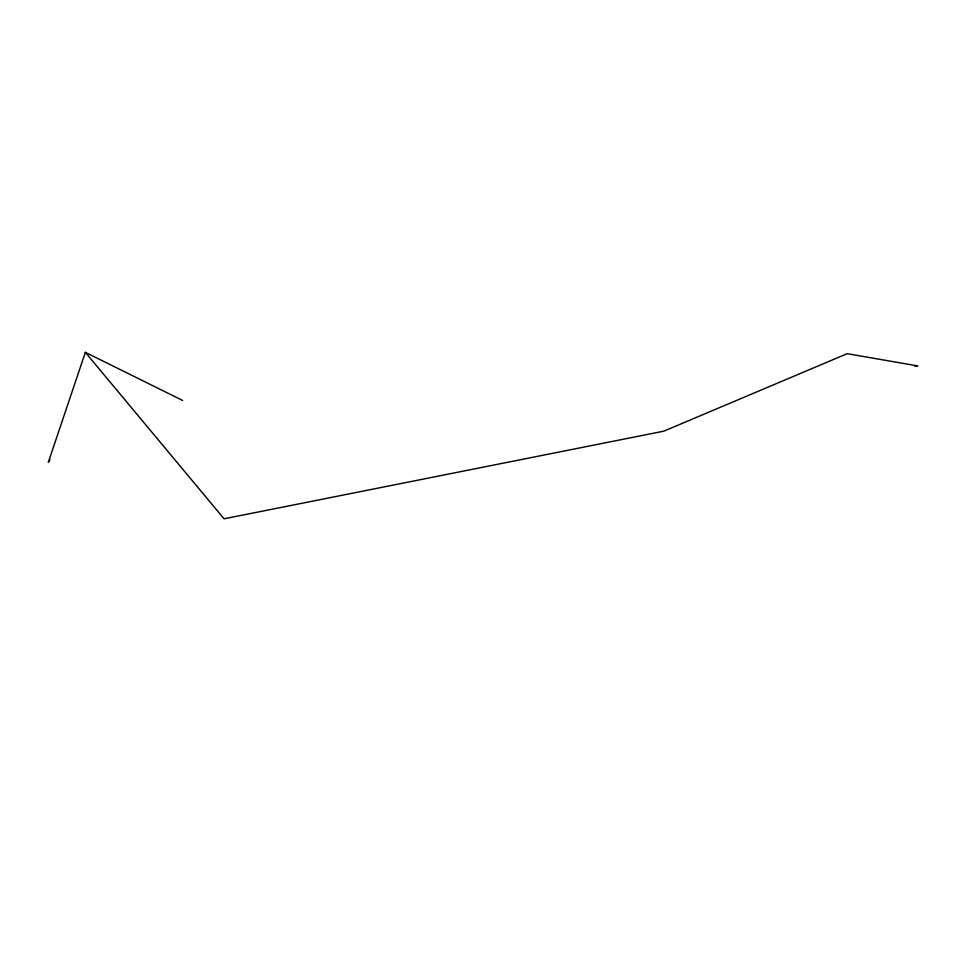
<?xml version="1.0" encoding="UTF-8"?>
<svg xmlns="http://www.w3.org/2000/svg" width="966" height="966" viewBox="0 0 966 966"><rect width="100%" height="100%" fill="white"/><g stroke="black" fill="none" stroke-linecap="round" stroke-linejoin="round"><path stroke-width="1.45" d="M182.634 400.455L85.346 352.336L48.3 462.376L49.978 459.913M914.705 366.054L917.7 365.921L847.218 353.677L663.823 431.162L224.064 518.802L85.346 352.336"/></g></svg>
